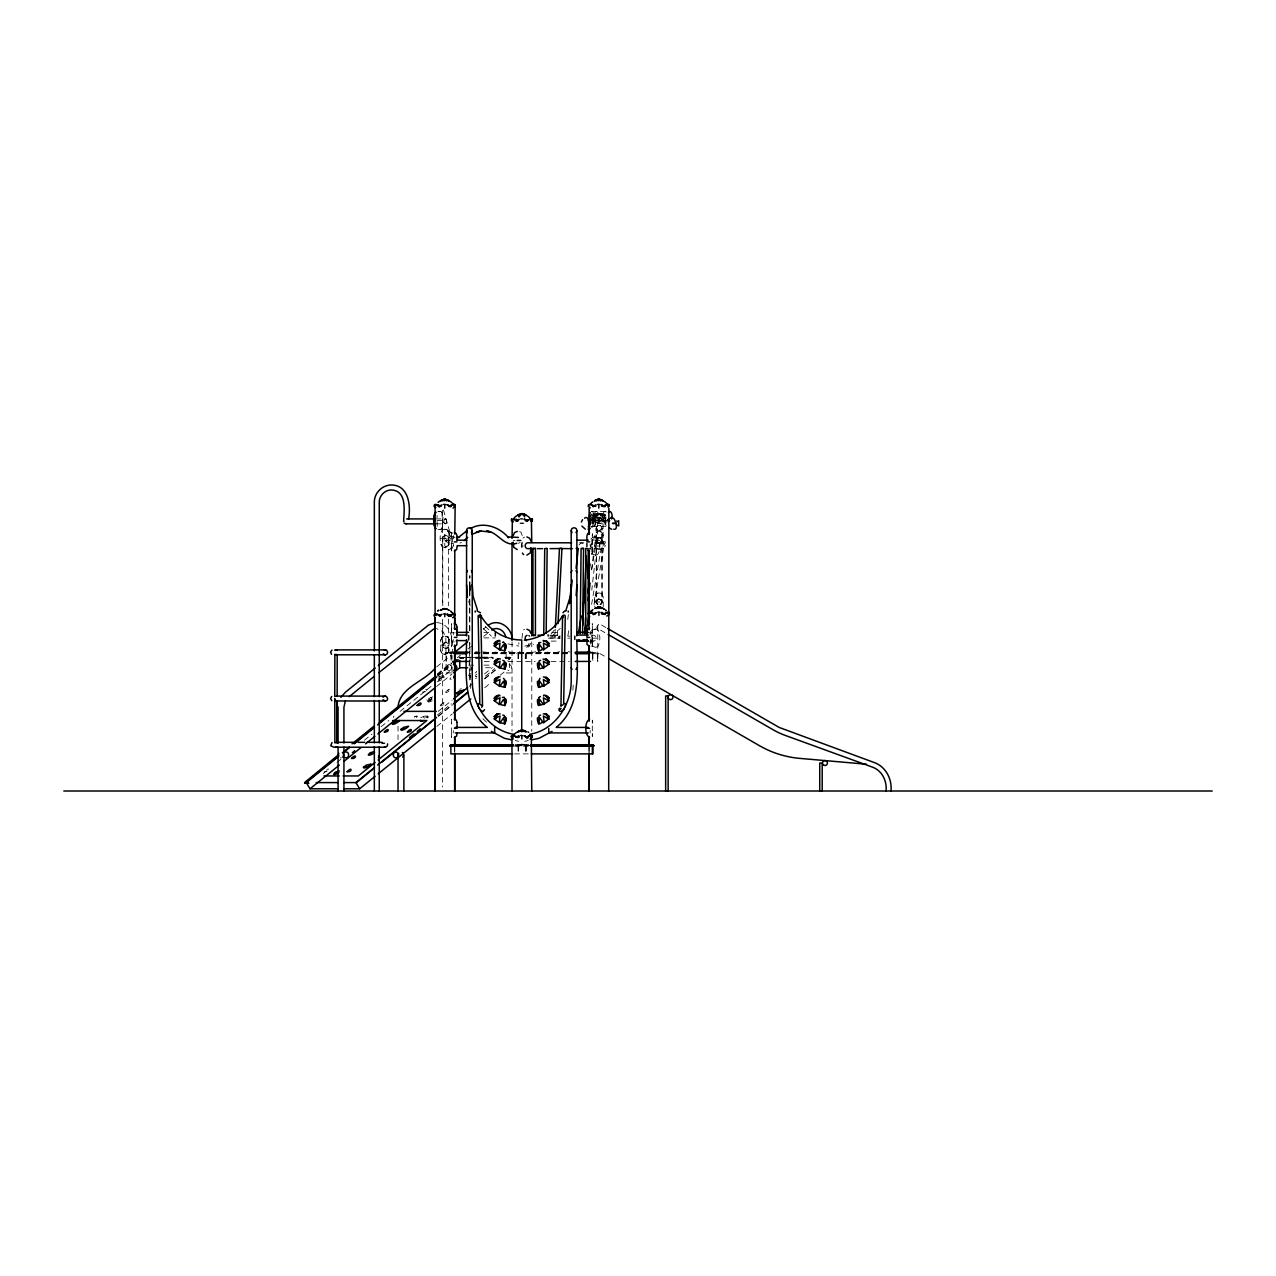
<?xml version="1.0" encoding="UTF-8"?>
<svg xmlns="http://www.w3.org/2000/svg" width="1276" height="1276" viewBox="0 0 1276 1276"><rect width="100%" height="100%" fill="white"/><g stroke="black" fill="none" stroke-linecap="round" stroke-linejoin="round"><path stroke-width="0.75" stroke-dasharray="5 3.75" d="M451.656 733.237L451.624 737.4L451.624 719.201L451.608 723.364M451.656 642.338L451.624 646.485L451.624 623.677L451.608 627.84M451.656 546.814L451.624 550.977L451.624 532.778L451.608 536.941M592.303 733.237C592.367 745.87 592.239 717.271 592.335 720.414M592.335 642.338L592.319 646.485L592.319 623.677L592.335 624.889M592.335 546.814C592.287 559.446 592.303 530.848 592.335 533.99M592.303 536.941L592.303 534.851M594.775 520.64L603.101 520.624M598.907 522.586L598.923 514.34A13.047 11.293 90 0 1 606.291 517.498M592.303 630.376L592.303 632.465L592.319 628.302L592.335 629.515M598.938 522.091L598.923 514.372A13.047 11.293 -90 0 0 591.538 517.498M598.38 543.161L601.315 542.093L601.65 538.935L601.905 540.338L601.315 542.093L598.97 543.257L596.163 541.152L596.131 527.993L597.631 525.457L599.05 525.218L600.502 525.457L601.985 528.041L602.049 540.418L601.012 542.587L598.97 543.257L596.594 542.061L596.02 540.338L596.53 538.679L596.051 601.953L597.599 604.537L596.163 602.782L596.594 600.23M597.391 513.75C601.73 512.824 606.834 516.509 605.047 521.278L600.964 519.077L602.447 519.619M451.64 641.732L451.656 637.713L451.624 641.876L454.32 641.876M592.319 641.732L592.335 637.713L592.319 641.876L589.624 641.876M554.948 635.288L557.389 635.288L554.948 635.288L555.251 629.371M557.405 635.32L557.708 629.403M572.876 690.172L573.355 683.346M432.229 700.747A4.625 1.324 -31.2 0 1 427.923 701.672L427.285 699.073L432.787 696.824M427.923 701.64L432.101 698.977M521.964 745.136L521.916 746.013L521.868 745.136M597.87 599.241L596.929 599.927C599.991 596.642 604.377 603.038 600.023 604.664M422.436 692.182L425.626 691.464M428.465 699.312C433.633 698.004 426.934 703.076 429.996 698.435M429.502 701.002L430.985 700.061M438.593 677.875L439.598 679.518L438.705 680.315M596.45 538.871L598.986 537.403L601.506 538.871C602.591 546.702 601.602 533.4 596.833 538.392L597.886 537.611M529.062 643.248L528.009 646.198A4.163 3.573 -90 0 1 524.564 647.283M530.832 643.232L528.982 646.773L525.489 647.41M567.788 619.498L568.458 613.581M567.884 635.623L569.383 627.457M591.633 569.431L594.233 547.994L596.466 548.584L591.777 590.134M453.666 545.394L451.816 548.951L448.355 549.589M593.803 522.171L594.233 520.64L591.538 520.752M590.31 633.247L590.772 631.333M602.001 540.96L600.884 537.962L597.439 537.962C592.463 542.507 603.325 545.809 601.921 539.429L600.852 537.962M600.645 604.457L602.065 601.953L602.065 540.338M442.772 605.749L442.772 538.328C442.628 534.564 448.769 534.564 448.626 538.328L448.626 605.749M448.626 538.328A2.935 2.935 0 0 1 444.239 540.865A2.935 2.935 0 0 1 444.239 535.792A2.935 2.935 0 0 1 448.626 538.328C448.769 542.093 442.628 542.093 442.772 538.328M448.913 544.342L449.184 533.4L447.828 530.449A4.163 4.163 0 0 0 441.975 530.449C439.423 534.851 439.534 541.758 441.959 546.208A4.163 4.163 0 0 0 447.86 546.208L449.04 544.342L448.498 545.346M440.762 640.313L441.975 637.378A4.163 4.163 0 0 1 447.86 637.378M442.772 645.401C449.918 634.156 449.918 656.661 442.772 645.401L442.772 619.626M448.913 651.111L449.04 650.026M597.678 604.457L596.163 601.14L597.599 599.369L601.012 599.704L601.857 603.038M601.49 539.158L601.506 541.79L601.363 538.679M601.905 540.338L601.459 541.758M597.407 537.962L596.163 541.152L597.599 542.906L596.051 540.338L596.131 527.993L599.05 531.055L601.985 528.041L601.889 540.482M591.761 554.358L592.75 548.584L596.466 548.584M591.649 569.814L595.254 548.584L592.782 548.552M591.601 604.425L601.092 548.393L603.899 548.265L605.382 545.729L603.197 542.89L591.203 542.794M594.058 604.68L603.596 548.313L587.407 548.648M451.433 652.339L449.822 653.727M596.355 539.429L596.339 602.591L597.678 599.465L600.214 599.241L601.698 600.661L601.012 599.704M596.211 601.953L596.626 600.645M601.315 603.692L601.841 602.224M596.051 601.698L596.434 600.533M601.459 603.389L601.459 600.533L601.841 601.698M448.498 652.116L449.04 639.085L449.136 640.313M578.985 544.964L581.074 542.89L583.93 543.656M597.407 523.16L603.133 523.989L597.343 523.128L597.343 541.71M594.122 521.533L591.777 523.288M437.221 681.496A4.625 1.324 -31.2 0 0 444.144 677.54L443.155 675.897A4.625 1.324 -31.2 0 1 438.8 679.103M427.524 717.989A4.625 1.324 -31.2 0 0 428.098 717.351L427.109 715.708A4.625 1.324 -31.2 0 1 424.828 717.718M600.214 543.05L601.921 541.231M601.937 602.926L600.214 604.68M595.063 520.656L591.968 519.619L594.648 521.278M590.852 539.062L593.053 537.164L595.541 536.941M603.915 521.9L603.612 520.64L604.234 522.378M601.012 542.587L601.698 541.63M596.642 600.629L597.327 599.688M601.012 604.218L601.698 603.261M448.578 545.346L444.893 547.42M441.959 637.218L440.73 640.169L440.762 650.186M445.292 652.706A2.026 1.42 -90 0 1 446.074 652.355L444.941 653.727L451.146 653.727L451.178 661.431L450.811 653.727M601.155 531.948C591.33 527.929 591.346 553.034 601.155 549.031M601.155 593.42C593.388 590.389 593.978 602.719 594.903 606.898M591.904 527.546L593.579 523.32L591.809 519.109M468.978 674.701L470.669 673.329M426.647 690.651L427.061 689.534L425.658 689.726M450.859 677.779L449.902 679.183L451.273 679.183M446.456 691.034C442.82 695.372 453.889 688.976 448.753 689.726M441.145 704.288C437.509 708.627 448.578 702.231 443.442 702.98M596.578 516.971A10.431 9.044 90 0 1 602.766 520.656L605.877 519.619C601.65 524.213 595.605 524.165 591.33 519.3L593.659 520.72L596.881 519.077C591.011 518.965 594.488 524.595 591.873 526.478M517.434 744.785L516.908 746.173M554.342 630.025L550.419 634.842M552.061 636.182L560.308 628.334M603.596 521.15L606.307 520.752M600.342 542.906L601.203 542.396M470.653 675.658L469.903 676.95A4.625 1.324 -31.2 0 0 470.589 677.349M393.391 717.575L393.965 715.98M416.486 717.575L417.491 716.203L415.593 716.33M592.798 517.466L596.865 513.925L600.454 513.75M591.426 630.344L595.541 629.068M596.147 519.3L593.149 521.278L593.149 516.94L598.205 513.638M436.743 666.806L450.683 655.529M437.221 673.935L451.162 662.675M457.35 657.666L460.445 655.162M468.196 648.894L474.385 643.886M483.684 636.373L489.202 631.955M437.588 674.653L451.449 663.44M437.349 674.924L451.305 663.648M436.95 676.44L450.715 665.131M438.035 676.057L451.991 664.78M323.275 773.495L326.321 771.023M336.976 762.41L341.553 758.71M364.394 740.24L372.018 734.083M381.157 726.698L388.781 720.541M400.122 711.37L431.033 686.376M438.769 680.14L451.146 670.139M436.599 686.472L452.023 673.999M438.226 711.37L452.135 700.125M469.137 686.376L473.779 682.628M484.609 673.888L492.329 667.635M437.381 715.023L451.337 703.746M485.454 676.168L494.753 668.656M438.083 716.155L452.023 704.878M484.593 678.561L495.439 669.788M438.641 716.203L452.406 704.894M484.752 678.928L495.439 670.107M507.816 660.282L510.815 657.682L505.663 657.156M436.839 726.395L452.278 713.922M484.705 687.716L490.877 682.724M500.128 675.243L504.77 671.495M483.237 629.227L485.869 627.122M447.972 652.977L444.893 654.189M447.908 653.137L444.973 654.349M441.193 704.32L442.995 703.188M476.761 677.811L475.597 678.593M593.611 520.736L599.353 523.383L606.531 519.3L602.942 520.656A10.431 9.028 -90 0 0 596.753 516.971L595.764 516.94L597.87 513.925L601.395 513.877M603.676 521.007L601.698 519.3L604.696 521.278L604.696 518.088M597.072 599.895L598.763 599.114L597.678 599.465M591.777 515.935L596.817 513.765M592.096 515.743L592.909 515.217M594.249 521.15L594.744 520.034M520.082 542.587L518.375 543.257M420.713 717.606L427.412 715.182M438.561 679.821L439.598 679.518M447.063 690.651L448.307 689.933M327.23 771.007L324.024 771.964M414.269 717.16L415.513 716.442M480.542 657.156L459.057 657.379L480.908 657.379M606.291 520.305L603.707 520.624M443.458 675.387L438.816 676.822M444.447 677.03L438.832 678.832M476.666 671.32L476.522 671.766A4.625 1.324 -31.2 0 1 475.182 673.09M428.401 716.825L426.344 717.718M447.573 690.22L448.913 689.694M414.764 716.729L416.63 716.043M593.196 522.745L591.984 523.288M594.983 514.292L593.404 514.962L595.892 513.989M475.47 676.743L476.921 676.28L475.884 676.567M442.676 703.251L443.585 702.948M447.047 546.862L444.973 547.42M448.945 652.339L451.72 651.717M494.785 652.339L496.061 651.972M518.79 652.339L519.683 651.972M518.965 652.339L520.098 651.972M532.921 652.339L535.697 651.717M556.942 652.339L559.701 651.717M518.71 744.785L522.203 744.163M519.428 744.785L520.321 744.418M596.45 513.877L599.943 513.925L601.905 516.94L598.731 513.606L595.94 516.94L599.114 513.606L602.065 516.94L601.092 516.971A10.431 9.044 -90 0 0 594.887 520.656M603.564 548.313L602.128 548.648M600.518 530.545L597.599 530.545M599.545 543.161L600.629 542.842M517.37 652.339L516.844 653.727M459.966 543.018L461.513 542.555M459.695 689.263L461.386 688.753M455.085 537.435C445.149 532.459 442.676 546.67 453.443 543.241M448.402 689.822L449.439 689.534M443.075 703.076L444.128 702.789M326.911 769.364L328.666 769.061M604.058 520.736L603.58 520.736M598.986 543.257L600.438 542.874M524.707 646.103L533.623 644.252M524.707 741.276L528.28 740.543M523.973 523.048L520.72 523.288M597.631 525.457L600.502 525.457M509.539 657.156L504.738 657.379M591.761 511.532L592.064 511.532A4.625 2.313 -90 0 1 594.074 516.126A4.625 2.313 -90 0 0 596.147 520.72L596.753 520.72A4.625 2.313 -90 0 0 598.763 516.126A4.625 2.313 -90 0 0 596.753 511.532C590.325 513.383 594.903 524.93 601.793 520.736M599.162 513.606L595.142 516.971M602.432 542.794C598.731 542.635 598.604 548.616 602.272 548.632M482.408 651.972L487.049 652.339M509.092 664.636L509.14 664.621A2.935 2.536 -90 0 1 511.516 668.369A2.935 2.536 -90 0 1 507.768 670.06M341.537 757.816L340.867 757.88A2.935 2.536 -90 0 1 340.229 757.737M606.451 520.736L604.601 520.831A4.625 2.313 -90 0 1 602.782 516.11A4.625 2.313 -90 0 1 604.792 511.532L606.291 511.947M523.144 523.288L519.874 523.048M597.71 518.917L599.353 518.854M437.907 511.357L440.029 511.357M591.458 511.532L610.103 511.532M590.947 514.132L606.929 514.132M592.782 517.067L605.063 516.971M590.947 518.104L606.658 518.104M436.153 518.917L445.18 518.917M436.918 520.448L443.139 520.448M606.052 520.448L591.873 520.576A2.935 2.536 -90 0 1 595.095 523.383A2.935 2.536 -90 0 1 591.904 526.206M589.703 520.656L610.087 520.72M436.248 523.846L445.26 523.846M592.558 526.318L606.052 526.318M587.55 526.924L593.404 526.797L591.729 519.97A3.541 3.062 -90 0 1 595.637 523.335A3.541 3.062 -90 0 1 591.809 526.813M444.893 529.237L446.106 529.365M437.907 529.556L440.029 529.556M448.355 531.39L452.916 533.193M448.275 537.499C451.943 536.702 452.055 543.847 448.355 543.161M598.3 537.499L599.592 537.499M440.73 538.328L449.184 538.328M444.75 540.482L453.299 540.482M513.287 540.482L515.01 540.482M594.903 540.482L603.245 540.482M579.543 542.794L583.802 542.794M521.932 546.032L523.32 546.032M599.241 546.032L590.31 546.032L590.31 549.302M595.541 555.124L591.426 553.848M598.38 599.114L601.315 600.198M594.903 601.953L603.245 601.953M483.859 632.386L491.515 632.386M551.934 632.386L559.574 632.386M451.608 632.768L454.352 632.768M589.608 632.768L592.335 632.768M549.653 635.241L557.261 635.241M550.179 636.166L560.371 636.166M567.756 636.166L569.67 636.166M483.859 637.904L495.327 637.904M550.02 637.904L559.574 637.904M548.297 638.159L560.371 638.159M567.756 638.159L569.67 638.159M591.777 638.159L599.241 638.159M551.136 641.094L559 641.094M590.07 641.094L593.515 641.094M440.73 645.098L449.184 645.098M595.541 647.267L591.426 645.975M446.09 652.339L451.911 652.339M475.039 652.339L570.276 652.387M591.155 652.387L597.87 652.339A2.026 1.42 -90 0 1 598.651 652.706L599.002 653.727L590.979 653.727M450.3 652.706L452.151 652.706M475.055 652.706L569.862 652.706M591.362 652.499L593.882 653.727M450.045 652.961L452.023 652.961M474.64 652.961L560.228 652.961M562.19 652.961L570.053 652.961M591.681 652.961L593.659 652.961M449.886 653.248L451.927 653.248M474.576 653.248L560.339 653.248M562.301 653.248L570.181 653.248M591.777 653.248L593.818 653.248M474.608 653.727L570.228 653.727M482.472 657.156L492.137 657.156M482.886 657.379L492.823 657.379M459.424 657.172L463.842 657.682M475.581 657.682L481.451 657.682M483.413 657.682L493.19 657.682L479.569 657.81M460.014 657.81L463.922 657.81M459.743 658.512L463.714 658.512M475.629 658.512L481.594 658.512M483.572 658.512L493.509 658.512M505.424 658.512L509.395 658.512L509.395 667.747M597.774 658.496L597.774 652.339L606.786 657.539M446.169 661.431L446.632 653.727M484.274 661.431L492.217 661.431M508.007 661.431L535.17 661.431M550.993 661.431L569.335 661.431M468.755 665.131L476.379 665.131M483.987 665.131L491.611 665.131M485.566 667.747L493.509 667.747M451.194 672.946L446.201 672.946L445.818 637.075L443.107 631.668L436.44 628.526M506.157 672.946L512.011 672.946M514.962 744.945L530.417 744.817M514.946 745.136L528.886 745.136M516.014 745.391L529.779 745.391M515.998 745.694L529.795 745.694M514.531 746.173L530.274 746.173M514.531 753.877L530.274 753.877M606.148 517.976A2.01 1.005 -90 0 1 605.893 518.104L605.621 518.104A2.01 1.005 -90 0 1 604.76 516.126A2.01 1.005 -90 0 1 605.637 514.132L605.893 514.132A2.01 1.005 -90 0 1 606.148 514.276M591.745 520.72L594.233 520.64M598.492 518.854L600.135 518.917M602.703 516.971L599.497 513.702M591.394 520.736L592.144 520.783A4.625 2.313 -90 0 0 594.074 516.126A4.625 2.313 -90 0 1 596.147 511.532M592.271 652.339L593.404 652.706M602.432 548.648L601.14 548.425M568.187 651.717L570.069 651.972M444.973 636.15L447.972 637.218M508.295 651.717L511.07 652.339M475.757 651.717L477.623 651.972M521.485 744.163L524.962 744.785M598.667 513.606L601.682 514.212L604.696 517.466M606.068 523.288L604.042 522.171M436.44 622.608C451.656 623.071 454.144 641.94 452.055 653.583M518.838 644.205L518.885 642.641M599.13 543.257L596.339 540.96M508.023 643.87L518.742 646.103M515.169 740.543L518.742 741.276M601.028 513.765L602.304 514.084M599.513 599.114L600.629 599.449M526.334 652.339L526.86 653.727M526.398 744.785L526.924 746.173M597.678 542.826L598.763 543.177L596.211 540.338L596.418 541.407M601.953 513.989L606.068 515.935M446.042 529.365L447.11 529.779M592.255 651.972L593.149 652.339M547.452 651.972L548.345 652.339M446.042 636.293L447.908 637.378M523.351 744.418L524.245 744.785M604.441 514.962L602.862 514.292L605.271 515.408M591.745 520.209L592.814 521.437L592.798 517.753M605.861 627.505L599.002 623.549L596.546 627.824L606.371 633.502M597.072 604.026L598.061 604.68M597.87 543.034L596.929 542.364M600.007 537.611L601.076 538.392M600.023 599.241L600.964 599.927M447.047 529.779L447.972 530.449M603.133 519.986L603.979 520.688M485.199 626.309L489.107 630.025M483.141 628.334L491.372 636.182M482.886 718.643L486.762 722.344M426.822 699.886L426.934 699.998A4.625 1.324 -31.2 0 0 432.261 698.466M603.054 523.702L603.245 545.426L602.033 548.361A4.163 4.163 0 0 1 596.147 548.361M447.86 530.449L448.626 531.31M441.975 546.208L440.89 544.342M447.828 637.218L448.578 638.239M441.289 652.116L441.975 653.137A4.163 4.163 0 0 0 447.86 653.137M596.355 541.231L597.407 542.699M596.642 603.293L597.327 604.218M468.802 675.195L469.903 676.982M439.454 676.822L440.443 678.465M430.841 697.366L431.846 699.009M423.409 716.618L424.398 718.26M601.857 600.884L602.065 601.953M448.498 638.08L448.993 639.244M440.874 651.111L441.321 652.275M596.051 540.593L596.434 541.758M596.051 602.224L596.418 603.038M468.643 601.171L470.445 606.834M443.442 509.921L451.911 539.301M603.245 535.553L602.033 532.602A4.163 4.163 0 0 0 596.147 532.602M448.913 532.315L449.04 533.4M440.73 650.026L440.89 651.27M590.437 644.077L590.31 638.159M522.203 535.553L521.15 532.602A4.163 3.589 -90 0 0 519.539 531.534M437.158 526.478L437.062 515.52M469.855 584.743L470.445 593.276M469.855 585.891L470.365 593.133M469.409 584.743L470.015 593.372M470.445 688.466L469.855 642.546M592.335 625.75L592.335 627.84M592.335 721.275L592.335 723.364M603.245 606.898L603.245 597.024L602.033 594.074A4.163 4.163 0 0 0 596.147 594.074M601.921 539.429L602.001 602.591M597.774 625.687L597.774 661.431L597.312 653.727M592.893 653.727L592.893 661.431L592.271 653.727M592.527 653.727L592.527 661.431M590.166 543.959L590.166 545.697M590.166 632.386L590.166 634.81M590.166 730.51L590.166 732.918M589.145 747.194L589.097 751.947M588.986 747.226L588.986 751.229M559.701 636.166L559.701 638.159M558.936 636.166L558.936 638.159M555.076 636.166L555.076 638.159M531.757 641.876L531.757 731.355M526.334 653.727L526.334 661.431M526.398 746.173L526.398 753.877M525.776 746.173L525.776 753.877M525.712 653.727L525.712 661.431M525.281 653.727L525.281 661.431M525.345 746.173L525.345 753.877M522.203 542.125L521.15 548.361A4.163 3.589 -90 0 1 519.539 549.446M521.932 542.747L521.932 550.961M521.932 638.319L522.969 630.44A4.163 3.573 -90 0 1 524.564 629.355M518.423 653.727L518.423 661.431M518.487 746.173L518.487 753.877M518.056 746.173L518.056 753.877M517.992 653.727L517.992 661.431M512.027 641.876L512.027 731.355M506.157 653.775L506.157 659.533M469.855 630.934L469.855 575.604L469.409 630.934M469.409 642.546L469.409 679.933M454.798 747.194L454.798 751.181M454.639 747.608L454.671 751.947M453.666 535.569L453.666 538.855M453.283 543.959L453.283 545.697M453.283 632.386L453.283 634.81M453.283 639.499L453.283 640.6M453.283 730.51L453.283 732.918M452.055 655.529L452.055 659.389M452.055 667.141L452.055 672.946M449.136 533.4L449.04 543.257M449.04 640.169L449.072 650.186M448.626 619.099L448.626 645.401M442.389 510.24L442.389 605.813M442.389 619.753L442.389 787.021M398.032 726.14L398.032 739.586M451.816 668.241A2.935 2.536 -90 0 1 451.848 666.726M451.353 666.136A2.935 2.536 -90 0 0 449.184 664.621L448.514 664.7A2.935 2.536 -90 0 0 447.286 669.581L447.812 670.06A2.935 2.536 -90 0 0 451.289 669.071M451.592 666.854A2.935 2.536 -90 0 1 451.56 668.369M469.759 663.632A4.625 1.324 -31.2 0 1 468.882 663.903M470.302 675.626A4.625 1.324 -31.2 0 1 468.914 675.339M476.953 674.047A4.625 1.324 -31.2 0 1 475.23 675.419M592.83 520.736A1.914 1.659 -90 0 1 591.601 522.586M602.511 516.971A10.431 9.044 -90 0 1 605.94 518.088M591.904 518.088A10.431 9.028 -90 0 1 595.334 516.971M606.244 522.586A1.914 1.659 -90 0 1 605.015 520.736M606.18 525.457A2.935 2.536 -90 0 1 606.18 521.31M605.398 511.532A4.625 2.313 -90 0 1 605.988 511.851M605.972 520.401A4.625 2.313 -90 0 1 605.398 520.72M591.697 514.531A2.01 1.005 -90 0 1 591.697 517.721M606.403 520.337A3.541 3.062 -90 0 0 604.999 522.506L604.904 523.431A3.541 3.062 90 0 0 605.829 525.919M591.713 636.102A2.935 2.536 -90 0 1 595.461 636.277A2.935 2.536 -90 0 1 594.967 640.568A2.935 2.536 -90 0 1 591.314 639.627M522.969 538.153A4.163 3.573 -90 0 1 524.564 537.068M451.608 631.381L451.608 632.465L451.624 628.302L451.608 631.381M442.708 525.393L441.879 528.344A4.163 2.823 -90 0 1 438.465 528.998A4.163 3.11 -90 0 0 442.23 528.344L443.139 515.52L442.23 512.569A4.163 3.11 -90 0 0 438.481 511.915A4.163 2.823 -90 0 1 441.879 512.569L442.708 525.393M444.877 534.469L444.75 545.426L445.803 548.361A4.163 3.589 -90 0 0 450.891 548.361C453.06 543.751 453.06 537.212 450.891 532.602A4.163 3.589 -90 0 0 445.803 532.602L444.877 534.469M591.952 540.019L591.825 550.961L592.909 553.912A4.163 3.716 -90 0 0 598.157 553.912C600.39 549.334 600.39 542.731 598.157 538.153A4.163 3.716 -90 0 0 592.909 538.153L591.952 540.019M591.952 632.146L591.825 643.104L592.909 646.039A4.163 3.716 -90 0 0 598.157 646.039C600.39 641.461 600.39 634.858 598.157 630.28A4.163 3.716 -90 0 0 592.909 630.28L591.952 632.146M605.207 541.71L595.334 541.71L595.334 543.257L605.207 543.257L605.207 541.71M510.815 657.682L504.945 657.682L510.879 657.81M595.924 514.132L595.653 514.132A2.01 1.005 -90 0 0 594.775 516.126A2.01 1.005 -90 0 0 595.653 518.104L595.908 518.104A2.01 1.005 -90 0 0 596.785 516.126A2.01 1.005 -90 0 0 595.924 514.132M446.185 523.08A2.472 1.324 -90 0 0 445.531 518.981A2.472 1.675 -90 0 0 443.617 522.091A2.472 1.675 -90 0 0 446.44 523.08A2.472 1.675 -90 0 0 445.611 518.981A2.472 1.324 -90 0 0 443.952 522.091A2.472 1.324 -90 0 0 446.185 523.08M443.617 647.474A2.935 2.935 0 0 0 448.53 646.166A2.935 2.935 0 0 0 444.941 642.578A2.935 2.935 0 0 0 443.617 647.474M595.302 547.787A2.935 2.536 -90 0 0 594.169 542.89A2.935 2.536 -90 0 0 591.059 546.479A2.935 2.536 -90 0 0 595.302 547.787"/><path stroke-width="1.5" d="M334.886 742.664L334.775 698.642L334.902 700.875M337.039 696.154L334.743 696.409L334.886 654.46M438.992 615.67L441.99 614.314M440.619 615.654L436.631 614.091L440.156 615.67M440.619 506.253L436.631 504.594L440.922 506.173L438.992 506.795L441.99 504.817M444.766 613.979L444.766 616.707M444.766 504.897L444.766 508.103M448.307 615.048A10.431 9.028 -90 0 1 448.785 615.67L452.374 614.314L450.891 616.292L446.823 614.091L448.291 614.633M450.891 505.551L450.891 506.795L446.823 504.594L450.093 506.253L452.358 504.817L448.785 506.173A10.431 9.028 -90 0 0 448.307 505.551M457.031 642.147L456.664 645.13L454.32 646.485M457.031 546.638L456.664 549.605L454.32 550.977M457.031 733.062L456.664 736.029L454.32 737.4M495.327 636.07L495.327 632.402M516.158 518.965L516.158 521.278L519.157 519.3M521.836 735.965L521.836 738.963M528.057 520.656L523.973 519.077L527.243 520.736L529.524 519.3L526.366 521.278M586.912 632.641L587.279 629.658L589.624 628.302M593.069 505.551L593.069 506.795L596.067 504.817M594.696 506.157L590.708 504.594L593.611 506.205M598.827 504.897L598.827 508.103M598.907 612.289L598.907 615.415M604.968 505.551L604.968 506.795L600.884 504.594L604.154 506.253L606.435 504.817L602.862 506.173M605.047 613.357L605.047 614.585L600.964 612.4L602.447 612.943M444.766 500.862L444.766 500.017M505.966 646.9L505.551 644.173L506.109 647.873L504.706 650.856L499.299 649.58L500.017 643.04L494.195 645.736L495.694 645.736M505.966 719.823L505.551 717.096L506.109 720.796L504.706 723.779L499.299 722.503L500.017 715.964L494.243 718.835L495.694 718.659M505.966 701.593L505.551 698.865L506.109 702.566L504.706 705.548L499.299 704.272L500.017 697.733L494.195 700.428L495.694 700.428M505.966 683.362L505.551 680.634L506.109 684.335L504.706 687.317L499.299 686.041L500.017 679.502L494.195 682.197L495.694 682.197M505.966 665.131L505.551 662.404L506.109 666.104L504.706 669.087L499.299 667.811L500.017 661.271L494.195 663.967L495.694 663.967M521.836 731.914L521.852 731.068M560.946 706.25L562.588 616.292M598.843 500.862L598.843 500.017M598.923 607.695L598.923 607.647A13.047 11.309 90 0 1 601.586 608.014A13.047 11.293 -90 0 0 598.923 607.647A13.047 11.293 -90 0 0 596.275 608.014M543.736 635.288L544.724 548.616L546.846 548.313M546.176 633.359L547.165 548.552M580.133 633.614L581.106 548.361L583.563 548.393L582.59 633.486M563.657 704.049L565.252 616.643C565.667 613.469 560.611 615.766 563.402 617.409M609.322 521.278L609.115 519.093L609.274 520.688M609.322 614.585L609.115 612.416M454.974 614.107L454.75 615.67M555.347 627.409L559.462 548.552L560.786 548.042L561.918 548.6L558.011 623.501M582.701 625.527L586.338 555.985M584.759 633.598L585.572 617.775M587.63 578.251L589.081 550.578M455.261 614.633L454.99 616.292M532.331 736.188L531.821 737.225A10.431 9.028 -90 0 0 531.342 736.619M609.274 614.011L609.418 612.943M571.201 584.631L570.388 596.259L566.034 609.976M576.13 595.605L576.88 584.855M538.727 643.886L538.552 645.146M538.679 662.77L539.254 660.777L540.641 660.41M538.679 681.001L539.955 678.369M538.679 717.463L539.254 715.469L540.641 715.102M569.575 603.739L570.914 591.92M571.361 587.981L572.238 580.101M576.05 568.314L578.283 548.6L576.082 548.345M584.408 633.47L585.062 627.648M588.124 600.486L590.102 583.02M587.981 623.773L589.544 609.928M398.032 706.936C399.707 687.238 424.589 681.623 435.196 668.066M513.287 535.569L514.419 532.666L517.259 531.39M466.569 635.895L466.569 530.593C466.378 526.813 472.455 526.813 472.248 530.593L472.248 679.821C471.626 704.304 488.469 730.287 513.622 734.242M472.248 530.593L471.418 532.682M504.945 664.158L504.403 661.064L502.792 660.41M529.827 734.242C554.98 730.287 571.808 704.304 571.201 679.821L571.201 530.593C570.994 526.813 577.071 526.813 576.88 530.593L576.88 635.895M576.88 530.593L576.034 532.682M504.706 648.064L504.706 650.856M668.13 696.536L668.13 697.812M454.862 653.567L456.122 652.339M466.569 572.43L467.399 570.516M472.248 667.619L471.418 669.533M571.201 572.43L572.031 570.516M576.88 667.619L576.034 669.533M578.379 633.327L581.33 615.989M582.957 606.355L584.918 594.807M588.172 575.54L590.134 563.992M587.726 592.973L589.352 583.323M588.316 623.741L589.624 616.021M538.727 643.854L539.046 642.833M451.497 744.785L449.886 746.173L512.968 746.173M538.552 699.838L539.046 697.525M504.929 719.903L504.706 721.785M454.99 506.795L455.149 504.817L454.798 534.134M532.14 521.278L532.315 519.3L532.331 521.278L531.725 520.656A10.431 9.044 -90 0 0 531.247 520.034A10.431 9.028 90 0 1 531.901 520.656L531.135 520.656M504.706 669.087L503.717 662.962L500.001 668.13M504.706 687.317L504.706 684.526M504.706 705.548L504.706 702.757M504.706 723.779L503.717 717.654L500.001 722.806M547.978 663.935C549.733 665.051 538.966 670.267 539.014 668.066M537.85 647.65C537.563 638.128 535.968 656.039 541.965 649.325C542.89 651.031 550.403 645.209 547.978 645.704M546.383 659.166L549.206 661.845L547.978 663.137M547.978 700.396C550.658 701.385 535.681 708.005 540.115 703.65M537.85 684.111C537.563 674.637 535.968 692.485 541.965 685.786C542.89 687.493 550.435 681.671 547.978 682.166M537.85 720.573C537.563 711.099 535.968 728.931 541.965 722.248C542.89 723.955 550.435 718.117 547.978 718.627M478.277 615.75L479.01 617.425M581.377 522.059L582.542 519.651M618.716 525.999L618.653 520.656M345.349 701.066L343.93 707.271L343.93 743.031M435.579 505.296L435.419 505.759A1.914 1.659 -90 0 1 435.85 504.897M589.56 520.241L589.735 519.779A1.914 1.659 -90 0 1 590.006 519.38M589.56 613.565L589.735 613.102A1.914 1.659 -90 0 1 590.006 612.703M454.926 745.694L455.979 744.785M499.921 641.286C500.846 638.574 490.718 642.929 495.694 645.082M495.694 663.313C491.563 661.271 498.661 657.427 500.383 659.054M505.599 647.65L504.706 648.862M500.08 676.902C497.704 676.36 491.882 679.502 495.694 681.543M499.921 695.978C500.655 693.251 490.781 697.669 495.694 699.774M505.057 668.991L504.435 668.066M497.05 713.858L494.195 716.665L495.694 718.005M505.057 687.222L503.845 685.93M505.057 723.683L504.435 722.758M559.319 708.276C557.325 712.981 563.832 711.609 564.375 708.02M535.378 548.361L532.969 548.409L532.969 635.48L535.378 635.528M532.969 635.48L534.15 635.32M456.936 639.85L456.234 641.078M520.082 731.228L522.426 730.271M494.243 645.911L498.278 640.935L494.243 643.614M494.243 664.142L498.278 659.166L494.243 661.845M494.243 682.373L498.278 677.396L496.316 678.114M494.243 700.604L498.278 695.627L494.243 698.307M494.243 718.835L498.278 713.858L497.066 713.858M334.743 742.616L337.039 742.664M334.759 650.138L336.832 650.17M442.644 500.702L444.973 499.123L446.887 500.75M519.826 515.121L518.949 516.94L521.31 513.702L523.702 514.659L522.123 513.606L519.89 515.121M596.705 500.702L598.795 499.139L596.769 500.75M564.837 707.223L565.587 704.751L564.694 703.379M505.711 720.334L505.057 721.403M337.151 742.632L337.039 700.683L334.775 700.683M442.708 500.75L444.526 499.123L446.839 500.702M502.632 642.498L503.478 641.908L504.722 643.854M502.792 715.102L504.195 715.469L504.77 717.463M420.554 720.286L420.49 720.892A4.625 1.324 -31.2 0 0 423.744 720.541M588.651 504.61L588.443 506.795L588.651 504.594M384.475 743.286L382.082 743.286M504.706 703.555L505.599 702.342M561.041 705.596L562.796 704.91M562.349 615.957C554.789 629.786 539.908 638.67 524.372 640.201M583.531 548.457L582.335 548.584M340.836 697.318L345.509 692.15L375.224 668.066M512.139 520.656L511.74 519.093L511.947 520.656A10.431 9.028 -90 0 1 512.442 520.034M513.287 518.965L513.016 519.38A1.914 1.659 -90 0 0 512.745 519.779M595.493 505.551A10.431 9.028 -90 0 0 595.015 506.173L593.707 506.253L594.696 505.471M588.938 613.963L588.73 612.416L588.715 614.585M512.346 736.619A10.431 9.028 -90 0 0 511.867 737.225C511.532 736.236 510.24 736.332 512.888 737.592L511.501 737.321L511.469 735.869L512.059 737.225A10.431 9.044 90 0 1 512.537 736.619M596.881 608.445L598.875 606.945L600.693 607.982L599.114 606.929L596.817 608.445M494.243 680.076L496.045 678.385M494.243 716.538L497.895 713.715L500.176 713.922M583.786 639.627L581.234 641.094L578.666 639.627M337.151 696.249L337.199 654.588L334.759 654.524M519.747 731.69C521.342 727.288 531.789 734.418 521.9 730.207L522.857 730.51C526.382 733.748 520.257 728.851 522.889 730.51M383.119 697.254C386.149 693.091 390.296 700.859 385.129 701.018L336.29 700.971M562.955 612.751L564.263 611.411M435.626 512.234L434.303 514.643L434.207 520.448M539.254 642.546L540.817 642.498M539.254 697.238L540.386 696.584M440.571 500.702L445.212 499.123L448.961 500.75M594.648 500.702L598.795 499.139L594.664 500.75M435.929 512.234C432.867 516.636 432.867 524.276 435.929 528.679M502.377 697.446L504.195 697.238M478.452 703.539L478.245 706.489M560.738 708.324L559.941 709.009L560.914 708.866M478.452 615.463L480.589 615.447L480.334 617.249M556.192 727.432C582.335 706.25 576.864 669.166 576.88 639.627M464.113 540.673L467.686 537.34M578.203 548.648L577.374 548.552M585.732 633.502L585.732 548.409L587.614 548.648M453.666 677.811L454.671 676.424L453.825 676.28M378.366 757.338L379.355 756.221L378.525 755.807M500.001 649.899L503.478 644.715L505.105 648.639M500.001 686.36L503.478 681.177L504.706 685.324M500.001 704.575L503.478 699.408L504.993 703.267M440.587 500.75L444.335 499.123L448.961 500.702M349.177 696.696L374.155 676.44M331.696 696.473L330.532 698.642L331.856 700.731M440.619 505.471L439.949 506.508M517.785 519.954L516.828 520.72L517.721 521.007M594.775 613.262L593.787 614.059L590.788 612.4L595.063 613.963L593.149 614.585L596.147 612.624M517.641 737.592L516.7 737.305L519.077 735.869L516.078 737.225L519.252 737.161M440.619 614.968L439.949 616.005M378.334 665.562L428.545 625.033L435.132 622.816M378.797 672.691L433.824 628.924M453.793 653.025L467.734 641.748M338.124 755.121L304.581 782.571L308.68 783.289M352.08 743.844L373.788 726.299M379.993 721.291L435.802 676.168M452.852 662.388L455.963 659.883M304.757 783.289L338.507 755.823M343.196 752.234L349.257 747.13M353.946 743.525L373.852 727.256M378.541 723.651L435.339 677.556M453.857 662.77L456.856 660.155M343.467 752.505L349.672 747.497M354.313 743.733L374.474 727.432M377.568 724.928L436.488 677.317M453.554 663.52L458.196 659.756M338.874 753.366A2.935 2.536 -90 0 0 338.746 756.285L306.256 782.587L310.02 788.791L339.352 765.074M343.978 761.341L360.949 747.608M365.59 743.86L374.841 736.38M377.935 733.891L435.052 687.716M453.57 672.739L459.743 667.747L467.686 667.747M375.08 762.41L358.333 775.952L343.084 775.952M378.127 759.954L426.87 720.541L392.577 720.541M453.682 698.881L467.59 687.636M409.484 737.576L414.126 733.828M417.236 731.323L420.33 728.803M343.994 782.587L355.908 782.587L374.506 767.546M377.6 765.042L436.52 717.415M453.586 703.634L467.526 692.342M357.184 782.044L372.48 769.492M381.779 762.171L435.499 718.563M454.017 703.778L467.766 692.469M343.77 788.791L359.657 788.791L375.096 776.302M378.19 773.814L435.307 727.639M453.825 712.678L470.812 698.945M539.014 649.835L538.376 650.76M539.014 722.758L538.376 723.683M564.518 611.236L566.113 610.837M467.191 530.513L458.499 537.403M451.066 615L449.535 616.021M604.202 614.011L606.515 612.608L604.234 614.059L603.101 613.341M526.605 737.592L529.444 735.869L525.871 737.225A10.431 9.044 90 0 0 525.393 736.619M603.676 614.33L602.942 613.963M449.535 506.524L448.945 506.508M526.685 521.007L526.111 520.991M603.596 506.524L603.022 506.508M517.785 515.121L521.884 513.622L525.457 514.659M594.775 608.445L598.875 606.945L602.463 607.982M437.62 610.949L438.418 610.422M437.939 610.757L438.753 610.231M443.394 499.729L445.787 499.442M597.455 499.729L599.034 499.123L600.964 500.75M337.151 747.098L335.716 747.082M547.978 644.906L549.206 643.614L546.383 640.935M539.604 685.93L538.376 687.222M547.978 681.368L549.206 680.076L546.383 677.396M547.978 699.599L549.206 698.307L546.383 695.627M547.978 717.83L549.206 716.538L546.383 713.858M332.015 650.074L330.548 652.068L331.537 654.333M332.015 742.52L330.739 745.774L333.929 747.226M481.69 707.271L482.503 705.915L480.861 616.292M552.061 731.355L538.982 738.325L531.837 739.809M518.391 514.659L523.128 513.702L526.079 515.121M595.382 607.982L600.119 607.025L603.117 608.492M471.849 534.389L480.653 530.96L476.426 532.092L481.212 531.055L490.829 532.092L486.682 530.96C498.438 532.06 503.733 547.548 516.812 543.257M470.286 528.679C483.141 521.071 499.57 526.892 508.582 537.818L507.657 536.941L518.375 537.403M488.517 625.033C498.9 617.807 512.888 628.223 512.011 640.042M491.627 630.025C496.97 626.261 504.403 630.089 505.79 637.075M589.624 719.201C584.52 721.291 584.44 735.247 589.624 737.4M443.761 499.442L446.153 499.729M597.822 499.442L599.417 499.219L600.9 500.702M520.831 730.51L521.23 730.271M547.898 643.79L549.206 643.614M547.898 662.021L549.238 661.973M547.898 680.252L549.206 680.076M547.898 698.466L549.206 698.307M547.898 716.697L549.206 716.538M335.349 650.154L337.199 650.106M477.049 610.933L480.494 612.751M336.29 742.361L337.199 742.552M397.984 720.749L393.885 721.945L392.131 723.923A4.625 1.324 -31.2 0 0 395.385 723.572A4.625 1.324 -31.2 0 0 399.739 720.382M374.155 751.628L370.04 752.824L368.286 754.818A4.625 1.324 -31.2 0 0 374.554 752.585M339.416 770.959L335.317 772.155L333.562 774.133A4.625 1.324 -31.2 0 0 338.89 772.602M480.653 704.91L482.408 705.596M336.29 747.114L334.902 747.098M527.02 737.305L526.031 737.576M384.937 649.883L384.315 650.042C387.665 648.655 389.1 654.476 385.496 654.795L336.816 654.795M336.816 747.226L385.496 747.226L387.489 745.774L387.537 743.876M457.239 537.802L459.504 537.244M448.945 616.005L450.045 615.718L448.945 615.048M603.101 614.314L604.186 614.075M530.816 737.592L532.267 737.305L532.044 735.662M530.848 737.576L532.188 737.321L532.22 735.869L531.645 737.225M403.998 523.176L406.406 523.75M526.876 555.124L530.401 552.875L530.832 547.675M527.642 548.648L534.15 548.568M589.624 532.778L587.71 533.575L586.912 536.207L586.912 541.869L589.608 541.869M589.624 623.677L587.279 625.033L586.912 627.457L586.912 637.394L589.608 637.394M453.459 504.435L454.352 504.355L453.474 504.451A13.047 11.293 90 0 0 452.151 503.015M607.535 504.435L608.413 504.355L607.535 504.451A13.047 11.293 90 0 0 603.995 501.293M530.545 735.486L531.422 735.423L530.545 735.502A13.047 11.293 -90 0 0 529.875 734.785M543.353 676.902L547.069 678.05L548.855 679.98M443.554 504.435L445.196 504.371M597.631 504.435L599.273 504.371M520.72 518.917L522.362 518.854M443.554 613.931L445.196 613.868M597.71 612.241L599.353 612.177M520.64 735.486L522.283 735.423M448.785 506.173L450.891 506.173M593.069 506.173L594.983 506.173M601.554 506.205L604.968 506.173M437.971 506.253L440.013 506.253M594.616 506.253L595.86 506.253M406.645 518.917L435.307 518.917M434.446 520.448L435.355 520.448M512.362 520.576L512.027 538.472M531.422 520.576L531.757 542.46M403.934 521.374L403.599 521.374C404.141 511.038 407.14 490.638 391.429 489.968C384.858 489.92 379.179 495.726 379.259 502.281L379.259 696.584M405.768 523.846L435.403 523.846M457.127 540.179L466.745 540.179M576.688 540.179L588.236 540.179M517.163 540.482L520.847 540.482M454.304 541.869L457.015 541.869M571.664 542.794L527.642 542.794A2.935 2.536 -90 0 0 526.988 548.552M457.127 545.697L466.745 545.697M537.356 548.648L542.715 548.648M550.036 548.648L559.462 548.552M572.414 548.648L560.93 548.568M601.395 613.9L603.771 613.9M602.83 614.059L605.047 613.963M435.244 615.447L436.233 615.447M447.334 615.447L449.71 615.447M448.673 615.75L450.891 615.67M457.111 632.386L468.579 632.386M576.784 632.386L588.252 632.386M456.218 632.768L457.031 632.768M586.912 632.768L587.726 632.768M457.127 635.097L466.745 635.097M576.688 635.097L588.236 635.097M537.978 635.241L543.273 635.241M454.304 637.394L456.92 637.394M457.127 640.6L466.745 640.6M576.688 640.6L588.236 640.6M576.704 641.094L588.348 641.094M337.279 649.883L385.591 649.899M452.773 652.339L468.547 652.387M575.157 652.387L590.932 652.339M454.033 652.499L468.228 652.499M575.476 652.499L591.123 652.499M454.24 653.727L466.713 653.727M575.269 653.727L589.703 653.727M452.789 661.431L468.499 661.431M575.205 661.431L590.549 661.431M336.976 696.09L385.304 696.09M403.934 711.37L436.312 711.37M455.245 727.416L486.794 727.416M556.639 727.416L588.188 727.416M454.304 728.293L457.015 728.293L457.031 722.982M586.912 728.293L589.608 728.293M455.245 732.918L494.689 732.918L494.689 727.416M588.188 732.918L548.76 732.918L548.76 728.5M531.342 737.161L531.757 791.008M525.76 737.305L527.977 737.847L523.894 735.662L525.377 736.188M337.279 742.329L353.468 742.329M358.046 742.329L364.761 742.329M366.834 742.329L382.018 742.329M450.683 744.945L513.255 744.945M530.561 744.945L593.133 744.945L593.93 746.013L530.864 746.173M450.348 745.136L513.127 745.136M530.688 745.136L593.468 745.136M450.093 745.391L513.032 745.391M530.784 745.391L593.723 745.391M449.934 745.694L512.984 745.694M530.832 745.694L593.882 745.694M512.553 753.877L450.875 753.877L450.875 746.173M531.279 753.877L592.957 753.877L592.957 746.173M324.04 775.952L339.272 775.952M316.177 782.587L338.028 782.587M304.693 783.161L308.601 783.161M310.02 788.791L337.821 788.791M63.8 791.008L1212.2 791.008M384.251 654.779L385.496 654.795M384.251 747.21L385.496 747.226M589.257 504.371L590.15 504.435M435.18 504.371L436.073 504.451M589.337 518.854L590.23 518.917M589.337 612.177L590.23 612.241M435.18 613.868L436.073 613.947M512.266 735.423L513.159 735.486A13.047 11.293 -90 0 1 513.829 734.785M866.548 764.228L799.749 758.375A97.694 97.694 0 0 1 759.411 745.663L608.492 658.528M454.687 613.947L454.798 550.068M592.335 744.785L593.133 744.945M494.594 643.519L495.551 643.79M494.594 661.75L495.551 662.021M494.594 679.98L495.551 680.252M494.594 698.211L495.551 698.466M494.594 716.442L495.551 716.697M587.215 641.094L584.663 639.627M454.32 532.778L456.234 533.575L457.031 535.92M589.624 550.977L587.71 550.179M454.32 623.677L456.234 624.474L457.031 626.819M454.32 628.302L456.234 629.1L457.031 631.445M589.624 646.485L587.008 644.476L586.912 638.973M454.32 719.201L456.234 719.999L457.031 722.344M587.869 652.339L589.081 653.567M587.853 744.785L588.89 745.694M517.259 549.589L513.734 547.324L513.287 542.125M526.876 536.941L529.7 538.217L530.832 541.12M526.876 629.227L529.7 630.504L530.832 633.406M385.129 701.018L383.023 699.711M453.57 670.363L454.224 670.474A2.935 2.536 -90 0 0 456.505 666.136L455.596 665.051A2.935 2.536 -90 0 0 453.682 664.7M516.62 737.257L513.718 735.662L517.992 737.225A10.431 9.044 -90 0 1 518.487 736.619M446.839 608.939L443.57 608.716L440.571 610.199L444.335 608.62L447.541 609.226M434.334 506.205L434.59 504.594L434.366 506.795M434.334 615.702L434.59 614.091L434.366 616.292M511.596 739.809L504.451 738.325L491.372 731.355M611.81 529.365L608.732 527.658M384.842 654.779L383.215 653.806M594.712 614.33L594.106 614.314M480.765 710.238L483.03 711.561L484.529 709.679M599.848 499.442L598.891 499.139L600.23 499.729M546.383 640.935L545.171 640.935L546.383 641.828M546.383 659.166L545.171 659.166L546.383 660.059M546.383 677.396L545.171 677.396L546.383 678.29M546.383 695.627L545.171 695.627L546.383 696.521M546.383 713.858L545.171 713.858L546.383 714.751M546.766 641.461L548.855 643.519M585.333 529.157L581.888 526.111M607.583 628.494L779.221 727.464L874.188 762.522C885.751 766.621 892.243 779.11 890.967 791.008M608.094 634.491L773.192 729.808A74.534 74.534 0 0 0 784.963 735.295L872.305 767.083C882.067 770.481 887.171 781.087 886.038 791.008M546.176 641.174L543.129 640.488L543.528 641.286M499.299 649.58L494.594 646.326M499.299 667.811L494.594 664.557M499.299 686.041L494.594 682.788M499.299 704.272L494.594 701.018M499.299 722.503L494.594 719.249M526.015 736.603L527.052 737.257M527.865 731.786L528.679 732.312M503.494 678.369L504.562 679.566M546.383 641.844L549.206 645.911M546.383 660.059L549.206 664.142M546.383 678.29L549.206 682.373M546.383 696.521L549.206 700.604M546.383 714.751L549.206 718.835M588.715 652.706L587.821 652.339L588.555 652.706M548.09 660.808L548.855 661.75M543.432 649.899L539.716 644.731L538.727 650.856M543.432 668.13L539.716 662.962L538.727 669.087M543.432 686.36L539.716 681.193L538.727 687.317M543.432 704.575L539.716 699.423L538.727 705.548M543.432 722.806L539.716 717.654L538.727 723.779M517.099 520.991L518.072 520.656A10.431 9.044 -90 0 1 518.566 520.034M487.257 727.432C461.115 706.25 466.585 669.166 466.569 639.627M547.404 660.155L543.066 659.054M543.528 695.978C542.683 693.681 548.457 696.457 548.855 698.211M543.257 713.922L545.554 713.715L548.855 716.442M548.855 646.326L543.416 643.04L544.134 649.58M548.855 664.557L543.416 661.271L544.134 667.811M548.855 682.788L543.416 679.502L544.134 686.041M548.855 701.018L543.416 697.733L544.134 704.272M548.855 719.249L543.416 715.964L544.134 722.503M603.038 500.702L598.891 499.139L603.022 500.75A13.047 11.293 90 0 0 601.49 500.208M435.626 528.679L434.207 525.345M576.034 570.516L576.88 572.43M572.031 669.533L571.201 667.619M471.418 570.516L472.248 572.43M601.028 608.445L598.97 606.945L597.152 607.982L598.731 606.929L600.964 608.445M524.037 515.121L521.98 513.622L520.161 514.659L522.506 513.702L524.723 516.94M587.71 641.078L587.008 639.85M572.031 532.682L571.201 530.593M467.399 532.682L466.569 530.593M479.616 708.818L478.612 707.223M522.41 553.05L522.969 553.912A4.163 3.573 -90 0 0 523.702 554.566M480.175 614.458C488.07 629.515 504.594 640.249 521.725 639.962L521.725 730.654M355.908 782.587L359.657 788.791M537.85 665.881C537.754 659.038 536.749 666.184 538.376 668.991M537.85 702.342C537.754 695.5 536.749 702.645 538.376 705.453M477.415 609.976L473.061 596.259L472.248 584.631M588.715 521.278L588.539 519.3L588.986 534.5M504.881 645.146L504.722 643.886M504.881 699.838L504.642 698.116M504.642 679.885L504.993 682.006M466.569 584.855L467.447 597.407M478.181 616.643L479.792 704.049M548.106 636.07L548.106 634.81M457.031 536.558L457.031 540.29M457.031 627.457L457.031 635.815M822.191 791.008L822.191 763.048L819.734 763.048L819.734 791.008M668.13 791.008L668.13 695.946L665.657 695.946L665.657 791.008M608.859 508.199L608.7 791.008M592.335 746.173L592.335 753.877M589.145 508.199L589.145 534.086M589.145 550.02L589.145 623.709M589.145 645.608L589.145 721.291M589.145 737.225L589.145 745.2M589.145 753.159L589.145 791.008M588.986 550.403L588.986 629.818M588.986 645.736L588.986 719.425M588.986 737.273L588.986 745.264M588.986 753.191L588.986 791.008M588.188 550.387L588.188 625.575M586.912 543.464L586.912 546.638M574.774 636.134L574.774 639.499M568.235 610.965L568.235 612.129M535.426 548.409L535.426 635.48M531.757 548.425L531.757 635.911M512.027 542.46L512.027 639.882M511.947 737.161L512.027 791.008M475.198 610.965L475.198 612.129M468.675 635.623L468.675 640.026M459.743 660.362L459.743 667.747M454.798 617.759L454.798 623.741M454.798 645.64L454.798 719.313M454.798 737.241L454.798 745.2M454.798 753.175L454.798 791.008M454.639 617.425L454.639 629.259M454.639 645.034L454.639 719.983M454.639 737.751L454.639 745.631M454.639 753.526L454.639 791.008M435.084 613.788L435.084 506.253A10.431 9.028 -90 0 1 435.993 504.993M435.084 617.759L435.084 791.008M434.909 617.425L434.909 791.008M408.527 519.38C411 506.333 408.942 485.071 391.429 484.992C382.337 484.944 374.315 492.855 374.331 501.962L374.331 650.904M403.886 754.945L403.886 791.008M398.032 754.945L398.032 791.008M379.259 700.492L379.259 742.855M379.259 746.699L379.259 791.008M374.331 654.875L374.331 696.568M374.331 700.492L374.331 742.855M374.331 746.699L374.331 791.008M343.93 747.002L343.93 791.008M338.076 706.936L338.076 743.43M338.076 747.273L338.076 791.008M337.039 700.699L337.039 742.393M402.339 752.489A2.935 2.536 -90 0 1 402.658 757.115M398.702 756.285A2.935 2.536 -90 0 1 398.83 753.366M342.383 752.489A2.935 2.536 -90 0 1 342.702 757.115M345.621 752.09A2.935 2.536 -90 0 1 348.045 752.984L348.412 753.606A2.935 2.536 -90 0 1 344.775 757.402M354.632 750.623A4.625 1.324 -31.2 0 1 354.058 751.261M353.277 751.947A4.625 1.324 -31.2 0 1 352.351 752.633M524.946 519.476A10.431 9.028 90 0 1 525.457 520.034M518.423 514.978A13.047 11.293 -90 0 1 525.441 514.978M526.286 515.345A13.047 11.293 -90 0 1 527.865 516.286M528.615 516.86A13.047 11.293 -90 0 1 529.301 517.498M529.955 518.2A13.047 11.293 -90 0 1 530.561 518.965L530.832 519.38A1.914 1.659 -90 0 1 531.103 519.779M513.303 518.965A13.047 11.293 -90 0 1 513.909 518.2M514.563 517.498A13.047 11.293 -90 0 1 517.593 515.345M513 522.091A1.914 1.659 -90 0 1 512.569 521.23M607.807 504.993A10.431 9.028 -90 0 1 608.812 506.173M590.262 507.912A1.914 1.659 -90 0 1 589.656 507.21M590.804 503.717A13.047 11.293 -90 0 1 591.458 503.015M592.16 502.377A13.047 11.293 -90 0 1 592.909 501.803M594.488 500.862A13.047 11.293 -90 0 1 596.179 500.208M608.03 505.296A1.914 1.659 -90 0 1 608.03 507.21M608.158 505.551A10.431 9.044 -90 0 1 608.636 506.173M435.85 507.609A1.914 1.659 -90 0 1 435.595 507.21M446.552 500.017A13.047 11.293 90 0 1 449.12 500.862M449.934 501.293A13.047 11.293 90 0 1 451.449 502.377M453.682 504.897A1.914 1.659 -90 0 1 452.948 508.103M438.099 502.377A13.047 11.293 -90 0 1 439.614 501.293M440.427 500.862A13.047 11.293 -90 0 1 442.118 500.208M523.623 731.068A13.047 11.293 -90 0 1 526.206 731.914M514.483 734.067A13.047 11.293 -90 0 1 515.185 733.429M515.919 732.855A13.047 11.293 -90 0 1 516.7 732.344M517.514 731.914A13.047 11.293 -90 0 1 520.082 731.068M513.271 738.963A1.914 1.659 -90 0 1 512.665 738.262M512.489 736.81A1.914 1.659 -90 0 1 512.92 735.965M531.023 738.262A1.914 1.659 -90 0 1 530.019 739.155M440.427 610.359A13.047 11.293 90 0 1 441.257 609.992M453.682 614.394A1.914 1.659 -90 0 1 452.517 617.664M601.937 612.799A10.431 9.028 -90 0 1 602.463 613.357M589.624 613.357A10.431 9.028 -90 0 1 590.134 612.799M591.298 611.826A10.431 9.028 -90 0 1 591.904 611.411M607.902 612.799A10.431 9.028 -90 0 1 608.413 613.357M595.573 613.357A10.431 9.028 -90 0 1 596.099 612.799M605.606 610.183A13.047 11.309 90 0 1 606.307 610.821A13.047 11.293 -90 0 0 605.606 610.183M590.9 611.523A13.047 11.293 -90 0 1 592.989 609.593M608.11 613.102A1.914 1.659 -90 0 1 608.11 615.016M607.504 615.718A1.914 1.659 -90 0 1 606.674 615.973M590.134 519.476A10.431 9.044 -90 0 0 589.608 520.034A2.855 1.372 72 0 1 588.555 519.188A6.157 2.967 72 0 0 584.615 518.263M607.902 519.476A10.431 9.028 -90 0 1 608.413 520.034M590.006 522.091A1.914 1.659 -90 0 1 589.576 521.23M608.11 519.779A1.914 1.659 -90 0 1 608.11 521.693M590.118 524.149A2.935 2.536 -90 0 1 590.118 522.634M611.635 518.949A4.625 2.313 -90 0 0 610.103 511.532L609.497 511.532A4.625 2.313 -90 0 0 608.381 512.442M590.166 516.892A2.01 1.005 -90 0 1 590.166 515.36M590.341 519.795A4.625 2.313 -90 0 1 590.341 512.442M613.74 529.125A6.157 2.967 72 0 0 616.34 527.578L616.212 523.383L614.282 519.188A6.157 2.967 72 0 0 610.343 518.263M616.866 520.847A3.541 3.062 -90 0 1 617.361 521.565M617.393 525.122A3.541 3.062 -90 0 1 616.914 525.856M590.198 528.535A6.157 2.967 72 0 1 588.013 529.125M589.927 525.202A3.541 3.062 -90 0 1 589.496 523.431L589.592 522.506A3.541 3.062 -90 0 1 590.373 520.911M528.918 635.623A2.935 2.536 -90 0 1 529.444 636.102M526.382 640.696A2.935 2.536 -90 0 1 526.988 635.336M455.229 505.551L454.974 504.61L455.229 505.551M532.395 520.034L532.124 519.093L532.395 520.034M609.306 505.551L609.035 504.61L609.306 505.551M363.469 767.259L363.548 767.594A4.625 1.324 -31.2 0 0 366.818 767.227A4.625 1.324 -31.2 0 0 371.172 764.037L366.371 765.106L363.469 767.259M400.871 729.441L400.951 729.76A4.625 1.324 -31.2 0 0 404.205 729.409A4.625 1.324 -31.2 0 0 408.559 726.219L403.774 727.272L400.871 729.441M456.441 693.251L456.521 693.57A4.625 1.324 -31.2 0 0 459.791 693.219A4.625 1.324 -31.2 0 0 464.145 690.029L459.344 691.082L456.441 693.251M335.094 773.352L336.625 772.554L335.094 773.352M347.136 771.709C352.543 772.522 352.24 765.76 347.136 771.709M351.522 758.454C356.929 759.268 356.642 752.505 351.522 758.454M365.096 766.812L366.611 766.015L365.159 766.701M369.833 754.036L371.348 753.239L369.833 754.036M384.331 731.945C389.722 732.759 389.435 725.98 384.331 731.945M393.678 723.141L395.193 722.344L393.742 723.045M402.498 728.995L404.014 728.197L402.562 728.883M407.411 731.945C412.818 732.759 412.531 725.98 407.411 731.945M417.124 705.437C422.515 706.25 422.228 699.471 417.124 705.437M458.068 692.804L459.583 692.007L458.068 692.804M612.56 523.383L616.212 523.383L612.56 523.431M511.548 519.3L511.501 520.688L512.968 521.007L511.596 520.752L511.564 519.3M588.539 612.624L588.587 614.075L588.555 612.608M609.338 505.503L609.354 505.471M588.73 519.093L588.507 520.736L588.73 519.077M532.267 520.704L530.896 521.007L532.267 520.752M517.705 731.69L521.804 730.207L517.705 731.69M444.144 608.716L443.394 609.226L445.818 608.939L444.192 608.716M444.526 608.62L443.729 608.939L446.153 609.226L444.526 608.62M531.502 518.838L530.625 518.917L531.518 518.854M454.352 613.868L453.459 613.931L454.352 613.868M608.492 612.161L607.615 612.241L608.508 612.177M516.828 520.736L513.797 519.077L516.7 520.688M671.702 695.021L671.144 694.798A2.472 2.472 0 0 0 668.05 697.382A2.472 2.472 0 0 0 671.543 699.408A2.472 2.472 0 0 0 672.245 695.436L671.766 695.053M398.064 753.606L397.681 752.984A2.935 2.536 -90 0 0 393.471 753.813A2.935 2.536 -90 0 0 395.895 757.88A2.935 2.536 -90 0 0 398.064 753.606M449.12 610.359A13.047 11.293 90 0 0 448.275 609.992A13.047 11.293 -90 0 1 449.12 610.359M451.449 611.874A13.047 11.293 90 0 0 450.699 611.3A13.047 11.293 -90 0 1 451.449 611.874M452.789 613.214A13.047 11.293 90 0 0 452.135 612.512A13.047 11.293 -90 0 1 452.805 613.214M604.09 609.099A13.047 11.309 90 0 0 603.277 608.652A13.047 11.293 -90 0 1 604.074 609.099M823.738 765.185A2.472 2.472 0 0 0 827.438 763.048A2.472 2.472 0 0 0 823.738 760.911A2.472 2.472 0 0 0 823.738 765.185"/></g></svg>
